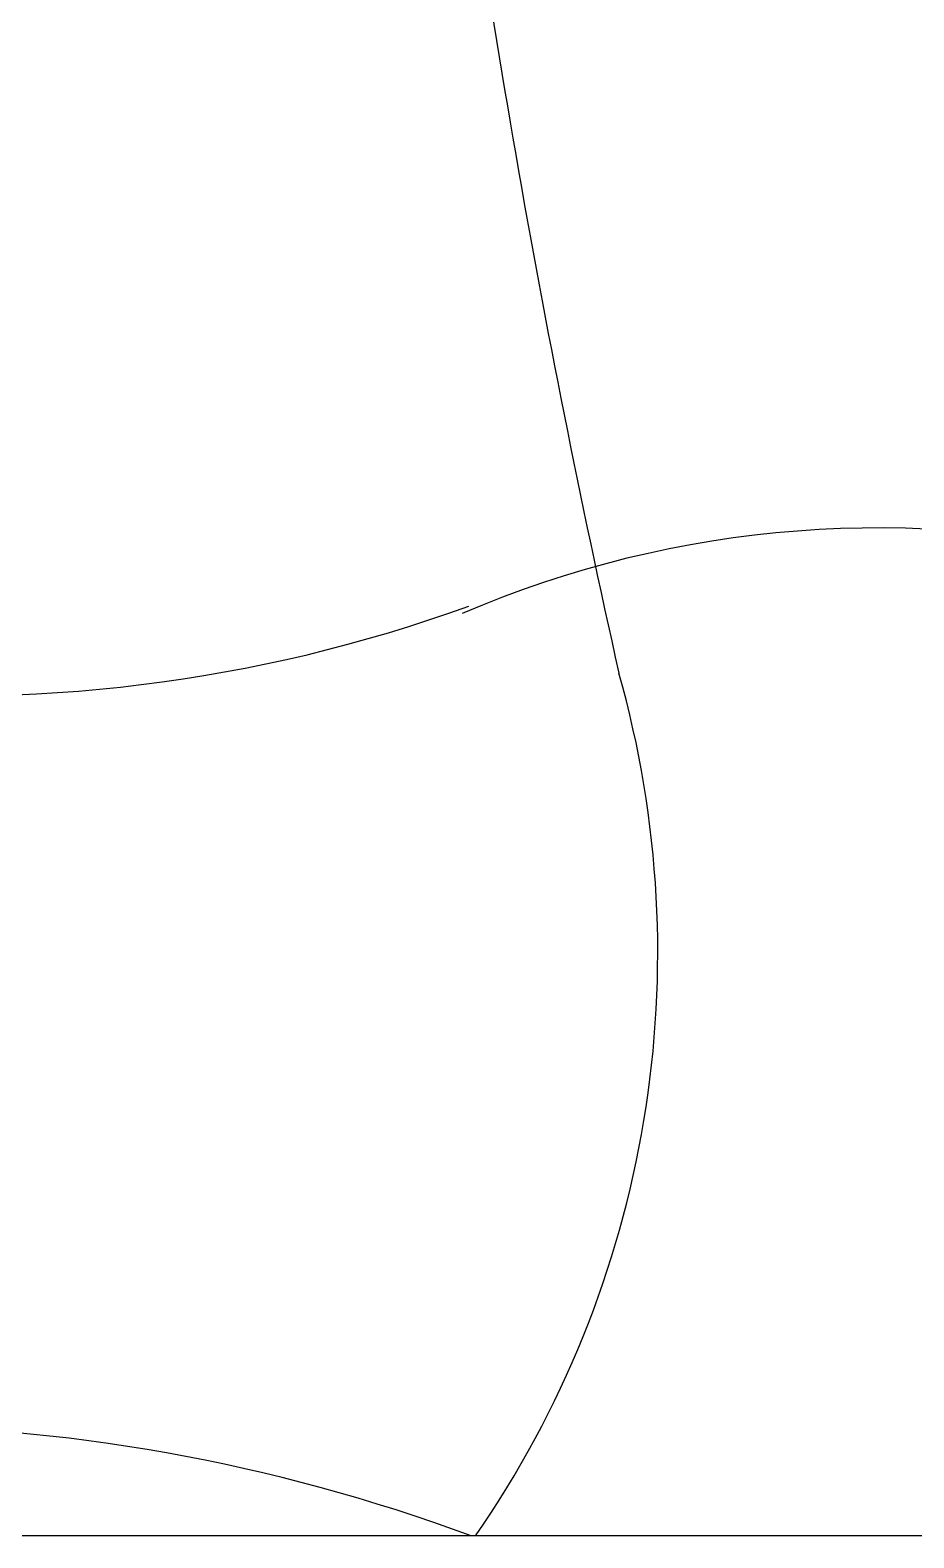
# Model space of a CAD drawing. Header units: millimetres. Extents: x -37 to 8970, y -2 to 4773.
# Drawn here: x 8231.7 to 8428.3, y 233.2 to 568.7 of the extents above; entities that cross this region are included whole.
import ezdxf

# ---------------------------------------------------------------- set-up
doc = ezdxf.new("R2010")
doc.units = ezdxf.units.MM

msp = doc.modelspace()

# ---------------------------------------------------------------- linework, layer by layer
at = {"color": 18, "true_color": 0x000000}
msp.add_line((8774.97, 233.65), (7438.64, 233.65), dxfattribs=at)
for centre, major_axis, start_param, end_param in [((10701.29, 950.8), (1694.83, 1694.83), 2.478898, 2.577096), ((8420.33, 223.84), (165.55, 165.55), 0.532536, 1.19165), ((8215.57, 754.16), (235.88, 235.88), 3.824783, 4.274896), ((8143.26, 363.47), (161.26, 161.26), 4.892258, 5.773862), ((8193.16, -133.98), (277.34, 277.34), 0.429451, 1.144408)]:
    msp.add_ellipse(centre, major_axis=major_axis, ratio=1, start_param=start_param, end_param=end_param, dxfattribs=at)

doc.saveas('drawing.dxf')
